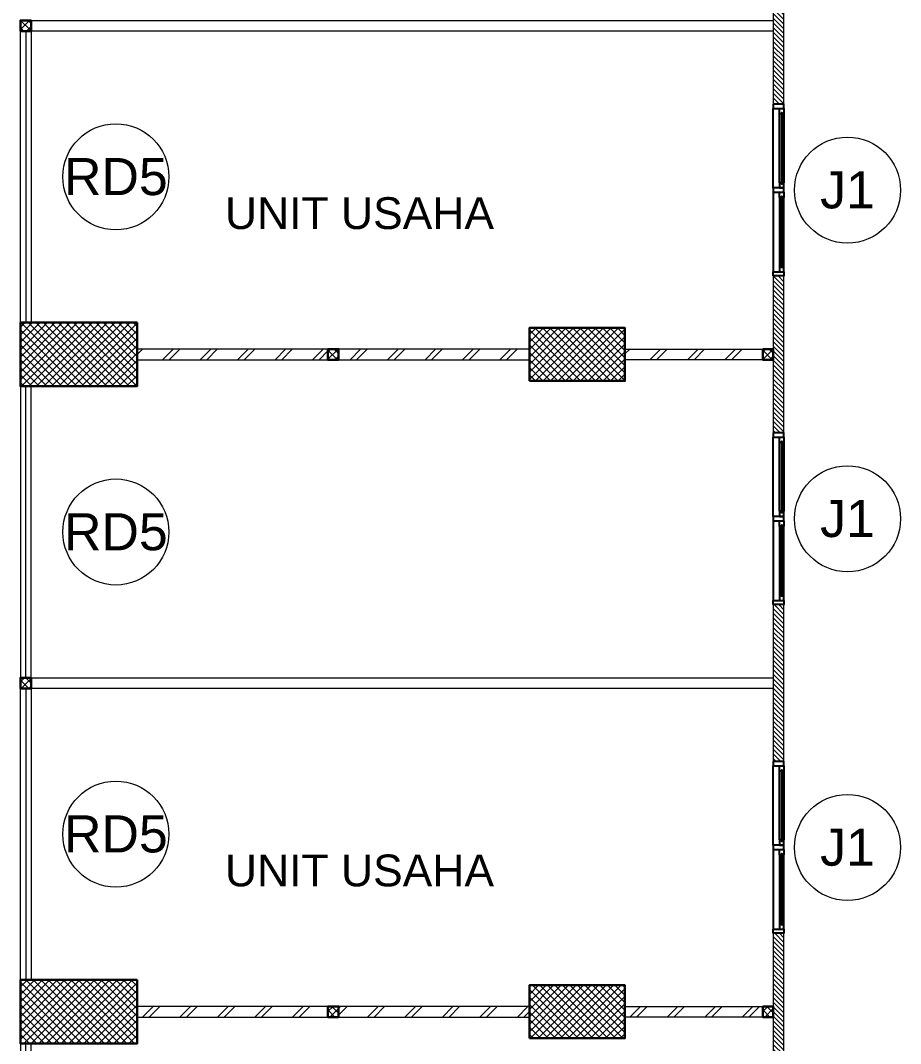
# Model space of a CAD drawing. Header units: millimetres. Extents: x -108 to 351, y -17 to 192.
# Drawn here: x 159.37 to 167.67, y 28.05 to 37.7 of the extents above; entities that cross this region are included whole.
import ezdxf
from ezdxf.enums import TextEntityAlignment as Align

# ---------------------------------------------------------------- set-up
doc = ezdxf.new("R2010")
doc.units = ezdxf.units.MM
for name, color, linetype, lineweight in [('ars', 11, 'Continuous', 0), ('KOL', 1, 'Continuous', 30), ('KOLOM', 4, 'Continuous', 9), ('lan', 7, 'Continuous', 15), ('NOT', 7, 'Continuous', 20), ('tem', 5, 'Continuous', 20)]:
    doc.layers.add(name, color=color, linetype=linetype, lineweight=lineweight)
doc.layers.add('Kusen', color=30, linetype='Continuous')
doc.styles.add('S', font='simplex', dxfattribs={"width": 0.75})
doc.styles.get("Standard").update_dxf_attribs({"font": 'arial.ttf'})
pattern_1 = [(45, (0, 0), (-0.1767767, 0.1767767), []), (45, (0.0625, 0), (-0.1767767, 0.1767767), [])]

# ---------------------------------------------------------------- blocks, each defined once
blk = doc.blocks.new('K 10.10')
at = {"layer": 'ars'}
h = blk.add_hatch(dxfattribs=at)
h.set_pattern_fill('_USER', color=256, scale=0.05, angle=45, double=1, pattern_type=0)
h.set_pattern_definition([(45, (0, 0), (-0.035355339, 0.035355339), []), (135, (0, 0), (-0.035355339, -0.035355339), [])])
h.paths.add_polyline_path([(1560.5383, 1380.4069), (1560.6383, 1380.4069), (1560.6383, 1380.5069), (1560.5383, 1380.5069)])
at = {"layer": 'KOL'}
blk.add_lwpolyline([(1560.5383, 1380.4069), (1560.6383, 1380.4069), (1560.6383, 1380.5069), (1560.5383, 1380.5069)], close=True, dxfattribs=at)
blk = doc.blocks.new('k1')
at = {"layer": 'ars'}
h = blk.add_hatch(dxfattribs=at)
h.set_pattern_fill('_USER', color=256, scale=0.05, angle=45, double=1, pattern_type=0)
h.set_pattern_definition([(45, (0, -5), (-0.03535534, 0.03535534), []), (135, (0, -5), (-0.03535534, -0.03535534), [])])
h.paths.add_polyline_path([(-0.3, -0.55), (0.3, -0.55), (0.3, 0.55), (-0.3, 0.55)])
at = {"layer": 'KOL'}
blk.add_lwpolyline([(-0.3, -0.55), (0.3, -0.55), (0.3, 0.55), (-0.3, 0.55)], close=True, dxfattribs=at)
blk = doc.blocks.new('T. J1')
at = {"layer": 'Kusen'}
for p, q in [((-0.7188, 0.1), (-0.0688, 0.1)), ((0.7212, 0.1), (0.0712, 0.1)), ((-0.0188, 0), (-0.7688, 0)), ((-0.0688, 0.06), (-0.7188, 0.06)), ((0.0212, 0), (0.7712, 0)), ((0.0712, 0.06), (0.7212, 0.06))]:
    blk.add_line(p, q, dxfattribs=at)
for points in [[(-0.8088, 0), (-0.7688, 0), (-0.7688, 0.1), (-0.8088, 0.1)], [(-0.0188, 0), (0.0212, 0), (0.0212, 0.1), (-0.0188, 0.1)], [(0.8112, 0), (0.7712, 0), (0.7712, 0.1), (0.8112, 0.1)]]:
    blk.add_lwpolyline(points, close=True, dxfattribs=at)
for points in [[(-0.7188, 0.0775), (-0.7188, 0.06), (-0.7688, 0.06), (-0.7688, 0.1), (-0.7188, 0.1), (-0.7188, 0.0825), (-0.7288, 0.0825), (-0.7288, 0.0775), (-0.7188, 0.0775)], [(-0.0688, 0.0775), (-0.0688, 0.06), (-0.0188, 0.06), (-0.0188, 0.1), (-0.0688, 0.1), (-0.0688, 0.0825), (-0.0588, 0.0825), (-0.0588, 0.0775), (-0.0688, 0.0775)], [(0.0712, 0.0775), (0.0712, 0.06), (0.0212, 0.06), (0.0212, 0.1), (0.0712, 0.1), (0.0712, 0.0825), (0.0612, 0.0825), (0.0612, 0.0775), (0.0712, 0.0775)], [(0.7212, 0.0775), (0.7212, 0.06), (0.7712, 0.06), (0.7712, 0.1), (0.7212, 0.1), (0.7212, 0.0825), (0.7312, 0.0825), (0.7312, 0.0775), (0.7212, 0.0775)]]:
    blk.add_lwpolyline(points, dxfattribs=at)
at = {"layer": 'Kusen', "color": 141}
for points in [[(-0.7288, 0.0775), (-0.0588, 0.0775), (-0.0588, 0.0825), (-0.7288, 0.0825)], [(0.7312, 0.0775), (0.0612, 0.0775), (0.0612, 0.0825), (0.7312, 0.0825)]]:
    blk.add_lwpolyline(points, close=True, dxfattribs=at)
blk = doc.blocks.new('k3')
at = {"layer": 'ars'}
h = blk.add_hatch(dxfattribs=at)
h.set_pattern_fill('_USER', color=256, scale=0.05, angle=45, double=1, pattern_type=0)
h.set_pattern_definition([(45, (0, -5.05), (-0.03535534, 0.03535534), []), (135, (0, -5.05), (-0.03535534, -0.03535534), [])])
h.paths.add_polyline_path([(-0.25, -0.45), (0.25, -0.45), (0.25, 0.45), (-0.25, 0.45)])
at = {"layer": 'KOL'}
blk.add_lwpolyline([(-0.25, -0.45), (0.25, -0.45), (0.25, 0.45), (-0.25, 0.45)], close=True, dxfattribs=at)
blk = doc.blocks.new('LANTAI-1')
at = {"layer": 'ars'}
h = blk.add_hatch(dxfattribs=at)
h.set_pattern_fill('ANSI31', color=256, scale=0.25, style=0)
h.set_pattern_definition([(315, (7.26757, 41.624637), (-0.022097087, -0.022097087), [])])
h.paths.add_polyline_path([(8.3672, 17.6146), (8.4672, 17.6146), (8.4672, 16.3246), (6.9672, 16.3246), (6.9672, 16.4246), (8.3672, 16.4246)])
h.paths.add_polyline_path([(8.3672, 20.4146), (8.4672, 20.4146), (8.4672, 19.2346), (8.3672, 19.2346)])
h.paths.add_polyline_path([(8.3672, 23.5146), (8.4672, 23.5146), (8.4672, 22.0346), (8.3672, 22.0346)])
h.paths.add_polyline_path([(8.3672, 26.6146), (8.4672, 26.6146), (8.4672, 25.1346), (8.3672, 25.1346)])
h.paths.add_polyline_path([(8.3672, 29.7146), (8.4672, 29.7146), (8.4672, 28.2346), (8.3672, 28.2346)])
h.paths.add_polyline_path([(8.3672, 32.8146), (8.4672, 32.8146), (8.4672, 31.3346), (8.3672, 31.3346)])
h.paths.add_polyline_path([(8.3672, 35.9146), (8.4672, 35.9146), (8.4672, 34.4346), (8.3672, 34.4346)])
h.paths.add_polyline_path([(8.4672, 40.6346), (8.3672, 40.6346), (8.3672, 41.5246), (6.9672, 41.5246), (6.9672, 41.6246), (8.4672, 41.6246)])
h.paths.add_polyline_path([(8.3672, 39.0146), (8.4672, 39.0146), (8.4672, 37.5346), (8.3672, 37.5346)])
h = blk.add_hatch(dxfattribs=at)
h.set_pattern_fill('TEMBOK', color=256, scale=0.25)
h.set_pattern_definition(pattern_1)
h.paths.add_polyline_path([(2.3672, 35.2246), (2.3672, 35.1246), (4.1672, 35.1246), (4.1672, 35.2246)])
h = blk.add_hatch(dxfattribs=at)
h.set_pattern_fill('TEMBOK', color=256, scale=0.25)
h.set_pattern_definition(pattern_1)
h.paths.add_polyline_path([(4.2672, 35.2246), (4.2672, 35.1246), (6.0672, 35.1246), (6.0672, 35.2246)])
h = blk.add_hatch(dxfattribs=at)
h.set_pattern_fill('TEMBOK', color=256, scale=0.25)
h.set_pattern_definition(pattern_1)
h.paths.add_polyline_path([(6.9672, 35.1246), (6.9672, 35.2246), (8.2672, 35.2246), (8.2672, 35.1246)])
h = blk.add_hatch(dxfattribs=at)
h.set_pattern_fill('TEMBOK', color=256, scale=0.25)
h.set_pattern_definition(pattern_1)
h.paths.add_polyline_path([(2.3672, 29.0246), (2.3672, 28.9246), (4.1672, 28.9246), (4.1672, 29.0246)])
h = blk.add_hatch(dxfattribs=at)
h.set_pattern_fill('TEMBOK', color=256, scale=0.25)
h.set_pattern_definition(pattern_1)
h.paths.add_polyline_path([(4.2672, 29.0246), (4.2672, 28.9246), (6.0672, 28.9246), (6.0672, 29.0246)])
h = blk.add_hatch(dxfattribs=at)
h.set_pattern_fill('TEMBOK', color=256, scale=0.25)
h.set_pattern_definition(pattern_1)
h.paths.add_polyline_path([(6.9672, 28.9246), (6.9672, 29.0246), (8.2672, 29.0246), (8.2672, 28.9246)])
at = {"layer": 'lan'}
for p, q in [((1.3172, 38.2246), (1.3172, 35.4746)), ((1.3172, 32.1246), (1.3172, 34.8746)), ((1.3172, 32.0246), (1.3172, 29.2746)), ((1.3172, 25.9246), (1.3172, 28.6746))]:
    blk.add_line(p, q, dxfattribs=at)
for points in [[(8.3672, 38.3246), (8.3672, 38.2246), (1.3672, 38.2246), (1.3672, 38.3246)], [(1.3672, 35.4746), (1.2672, 35.4746), (1.2672, 38.2246), (1.3672, 38.2246)], [(1.3672, 34.8746), (1.2672, 34.8746), (1.2672, 32.1246), (1.3672, 32.1246)], [(8.3672, 32.1246), (8.3672, 32.0246), (1.3672, 32.0246), (1.3672, 32.1246)], [(1.3672, 29.2746), (1.2672, 29.2746), (1.2672, 32.0246), (1.3672, 32.0246)], [(1.3672, 28.6746), (1.2672, 28.6746), (1.2672, 25.9246), (1.3672, 25.9246)]]:
    blk.add_lwpolyline(points, close=True, dxfattribs=at)
at = {"layer": 'tem', "ltscale": 2}
blk.add_lwpolyline([(6.9672, 16.3246), (8.4672, 16.3246), (8.4672, 41.6246), (6.9672, 41.6246), (6.9672, 41.5246), (8.3672, 41.5246), (8.3672, 16.4246), (6.9672, 16.4246), (6.9672, 16.3246)], dxfattribs=at)
for points in [[(2.3672, 35.2246), (2.3672, 35.1246), (4.1672, 35.1246), (4.1672, 35.2246)], [(4.2672, 35.2246), (4.2672, 35.1246), (6.0672, 35.1246), (6.0672, 35.2246)], [(8.2672, 35.2246), (8.2672, 35.1246), (6.9672, 35.1246), (6.9672, 35.2246)], [(2.3672, 29.0246), (2.3672, 28.9246), (4.1672, 28.9246), (4.1672, 29.0246)], [(4.2672, 29.0246), (4.2672, 28.9246), (6.0672, 28.9246), (6.0672, 29.0246)], [(8.2672, 29.0246), (8.2672, 28.9246), (6.9672, 28.9246), (6.9672, 29.0246)]]:
    blk.add_lwpolyline(points, close=True, dxfattribs=at)
at = {"layer": 'KOL', "xscale": -1}
for name, p, rotation in [('k1', (1.8172, 35.1746), 90), ('k3', (6.5172, 35.1746), 270.0000000000001), ('k1', (1.8172, 28.9746), 90), ('k3', (6.5172, 28.9746), 270.0000000000001)]:
    blk.add_blockref(name, p, dxfattribs=dict(at, rotation=rotation))
at = {"layer": 'KOLOM', "extrusion": (0, 0, -1), "xscale": -1, "zscale": -1}
for p, rotation in [((-1381.7741, -1522.3137), 270), ((1376.2397, 1595.763), 90), ((1372.1397, 1595.763), 90), ((-1381.7741, -1528.5137), 270), ((1376.2397, 1589.563), 90), ((1372.1397, 1589.563), 90)]:
    blk.add_blockref('K 10.10', p, dxfattribs=dict(at, rotation=rotation))
at = {"layer": 'Kusen', "rotation": 270}
for p in [(8.3672, 36.7258), (8.3672, 33.6258), (8.3672, 30.5258)]:
    blk.add_blockref('T. J1', p, dxfattribs=at)
blk = doc.blocks.new('NAV')
blk.add_circle((0, -0.4), 0.4)
at = {"style": 'S', "width": 0.75, "flags": 4}
blk.add_attdef('AV', text='', height=0.3, dxfattribs=at).set_placement((0, -0.4), align=Align.MIDDLE)

msp = doc.modelspace()

# ---------------------------------------------------------------- block references
at = {"color": 2}
msp.add_blockref('LANTAI-1', (158.10666, -0.62888), dxfattribs=at)
at = {"layer": 'NOT'}
ref = msp.add_blockref('NAV', (160.27386, 36.72075), dxfattribs=dict(at, xscale=1.25, yscale=1.25, zscale=1.25))
ref.add_attrib('AV', 'RD5', dxfattribs={"layer": '0', "height": 0.35, "flags": 4}).set_placement((160.27386, 36.22075), align=Align.MIDDLE)
ref = msp.add_blockref('NAV', (167.17386, 35.59575), dxfattribs=dict(at, xscale=1.25, yscale=1.25, zscale=1.25, rotation=180))
ref.add_attrib('AV', 'J1', dxfattribs={"layer": '0', "height": 0.35, "flags": 4}).set_placement((167.17386, 36.09575), align=Align.MIDDLE)
ref = msp.add_blockref('NAV', (167.17386, 32.49575), dxfattribs=dict(at, xscale=1.25, yscale=1.25, zscale=1.25, rotation=180))
ref.add_attrib('AV', 'J1', dxfattribs={"layer": '0', "height": 0.35, "flags": 4}).set_placement((167.17386, 32.99575), align=Align.MIDDLE)
ref = msp.add_blockref('NAV', (160.27387, 33.37075), dxfattribs=dict(at, xscale=1.25, yscale=1.25, zscale=1.25))
ref.add_attrib('AV', 'RD5', dxfattribs={"layer": '0', "height": 0.35, "flags": 4}).set_placement((160.27387, 32.87075), align=Align.MIDDLE)
ref = msp.add_blockref('NAV', (160.27386, 30.52075), dxfattribs=dict(at, xscale=1.25, yscale=1.25, zscale=1.25))
ref.add_attrib('AV', 'RD5', dxfattribs={"layer": '0', "height": 0.35, "flags": 4}).set_placement((160.27386, 30.02075), align=Align.MIDDLE)
ref = msp.add_blockref('NAV', (167.17386, 29.39575), dxfattribs=dict(at, xscale=1.25, yscale=1.25, zscale=1.25, rotation=180))
ref.add_attrib('AV', 'J1', dxfattribs={"layer": '0', "height": 0.35, "flags": 4}).set_placement((167.17386, 29.89575), align=Align.MIDDLE)

# ---------------------------------------------------------------- texts
at = {"layer": 'NOT', "char_height": 0.3, "attachment_point": 1}
for insert in [(161.22449, 36.02834), (161.22449, 29.82834)]:
    msp.add_mtext_dynamic_manual_height_columns('\\pi0.077964;UNIT USAHA', width=2.6617262, gutter_width=1, heights=[0], dxfattribs=dict(at, insert=insert))

doc.saveas('drawing.dxf')
